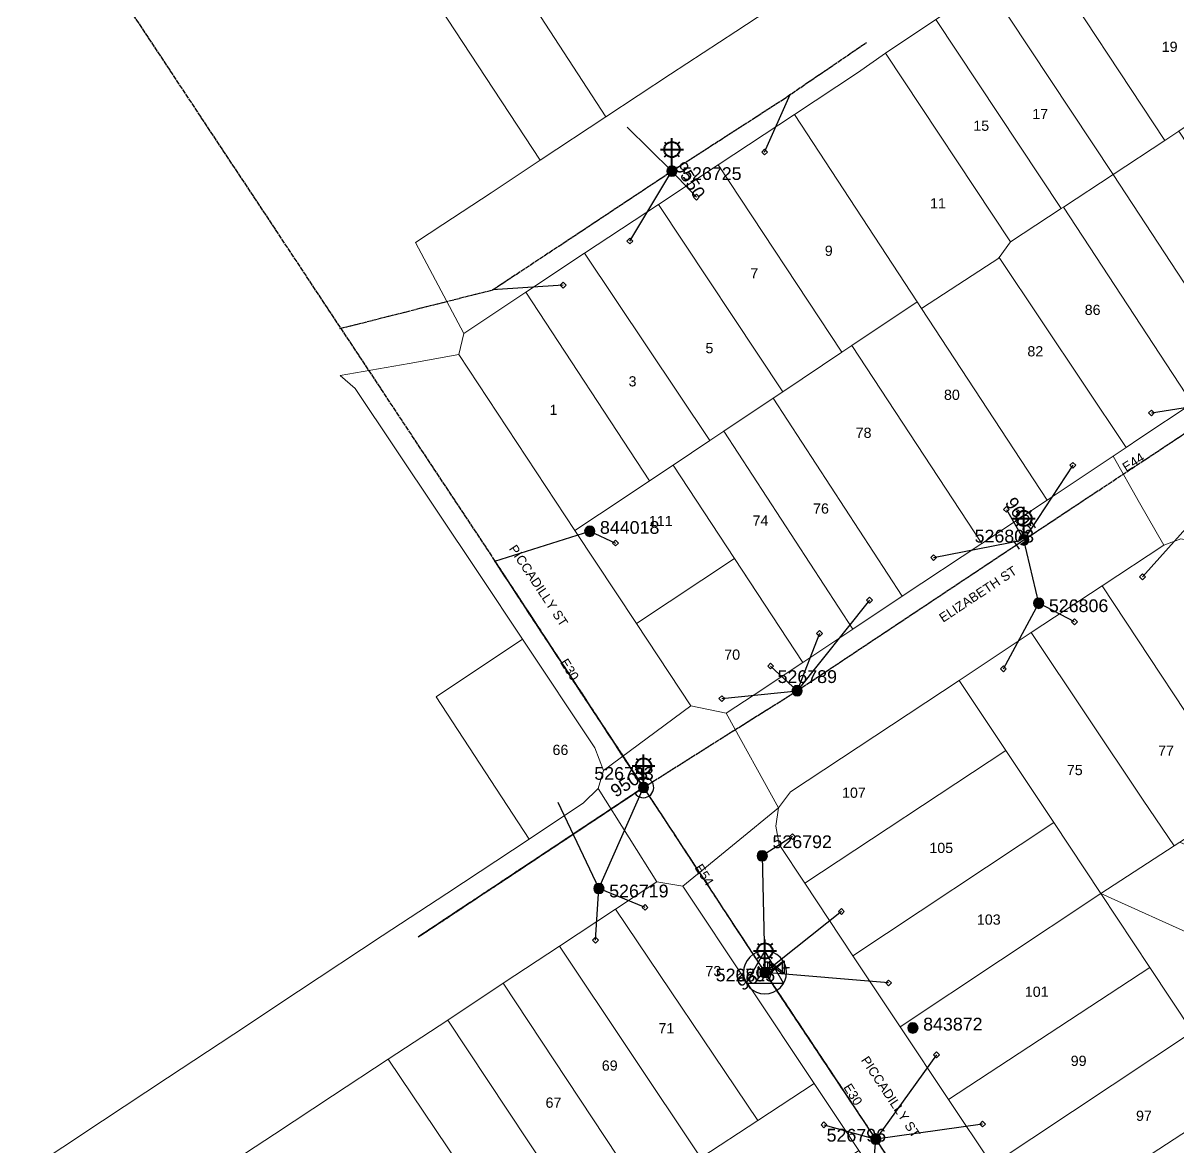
# Model space of a CAD drawing. Header units: metres. Extents: x 302064 to 304096, y 6268242 to 6271990.
# Drawn here: x 302229.3 to 302455.8, y 6271375.7 to 6271596.1 of the extents above; entities that cross this region are included whole.
import ezdxf
from ezdxf.enums import TextEntityAlignment as Align

# ---------------------------------------------------------------- set-up
doc = ezdxf.new("R2010")
doc.units = ezdxf.units.M
doc.linetypes.add('Cable Exist OH', pattern=[1, 1, 0])
doc.layers.get('0').update_dxf_attribs({"color": 6})
for name, color, linetype in [('_User_LV_Exist', 7, 'Continuous'), ('Equip_LV_EXT', 7, 'Continuous'), ('Equip_SP_SL_EXT', 7, 'Continuous'), ('Mains_HV_EXT', 1, 'Continuous'), ('Mains_LV_EXT', 5, 'Continuous'), ('Mains_SL_EXT', 3, 'Continuous'), ('Services_SP_EXT', 7, 'Continuous'), ('Sub_SP_TR_HV_LV_EXT', 7, 'Continuous'), ('SupportsOH_SP_TR_HV_LV_SL_EXT', 7, 'Continuous')]:
    doc.layers.add(name, color=color, linetype=linetype)
doc.layers.add('Cadastre Land Parcels_SP_EXT', color=7, linetype='Continuous', lineweight=5)
doc.layers.add('Cadastre Roads_SP_EXT', color=9, linetype='Continuous', lineweight=5)
doc.styles.add('iecARIAL', font='arial.ttf', dxfattribs={"height": 2})
doc.styles.add('POLE_LABEL', font='arial.ttf')
doc.styles.get("Standard").update_dxf_attribs({"font": 'arial.ttf'})

# ---------------------------------------------------------------- blocks, each defined once
blk = doc.blocks.new('SUB_POLE_EXT')
blk.add_wipeout([(0, 4.22), (0.42, 4.2), (0.83, 4.14), (1.21, 4.05), (1.62, 3.9), (1.99, 3.72), (2.35, 3.51), (2.68, 3.26), (2.99, 2.99), (3.28, 2.66), (3.52, 2.34), (3.76, 1.92), (3.9, 1.62), (4.04, 1.23), (4.18, 0.63), (4.22, 0), (4.18, -0.61), (4.06, -1.15), (3.9, -1.62), (3.58, -2.24), (3.22, -2.73), (2.97, -3.01), (2.68, -3.26), (2.36, -3.5), (2, -3.72), (1.64, -3.89), (1.25, -4.03), (0.82, -4.14), (0.42, -4.2), (0, -4.22), (-0.41, -4.2), (-0.8, -4.15), (-1.21, -4.05), (-1.62, -3.9), (-1.99, -3.73), (-2.35, -3.51), (-2.68, -3.26), (-2.96, -3.02), (-3.23, -2.72), (-3.51, -2.35), (-3.71, -2.01), (-3.91, -1.6), (-4.05, -1.21), (-4.16, -0.76), (-4.22, -0.14), (-4.21, 0.39), (-4.14, 0.83), (-4.03, 1.27), (-3.9, 1.63), (-3.71, 2.02), (-3.5, 2.37), (-3.28, 2.67), (-2.99, 2.99), (-2.68, 3.27), (-2.33, 3.52), (-1.98, 3.73), (-1.63, 3.9), (-1.2, 4.05), (-0.78, 4.15), (-0.4, 4.21)])
blk.add_line((2.16, 0.48), (2.16, 0.48, 0))
blk.add_lwpolyline([(-4.22, 0, 1), (4.22, 0, 1)], format="xyb", close=True)
blk.add_lwpolyline([(2.14, 0.52), (0, 4.22), (-3.66, -2.11), (3.66, -2.11)], close=True)
for tag, height, flags, p in [('ASSET_NUM', 2.5, 8, (2, 2)), ('STREET_CODE', 0.2, 9, (1.5, 0)), ('CONSTRUCTED_VOLTAGE', 0.2, 9, (1.5, -0.2)), ('OPERATING_VOLTAGE', 0.2, 9, (1.5, -0.6)), ('OPERATED_BY', 0.2, 9, (1.5, -0.8)), ('ORIENTATION', 0.2, 9, (1.5, -1.2)), ('OWNED_BY', 0.2, 9, (1.5, -1.4)), ('SECONDARY_VOLTAGE', 0.2, 9, (1.5, -1.6)), ('STATE', 0.2, 9, (1.5, -1.8)), ('SUBSTATION_TYPE', 0.2, 9, (1.5, -2)), ('NO_PHASES', 0.2, 9, (1.5, -0.4)), ('MAINTAINED_BY', 0.2, 9, (1.5, -1)), ('USAGE', 0.2, 9, (1.5, -2.2)), ('STREETNAME', 0.2, 9, (1.5, -2.8)), ('SUBURB', 0.2, 9, (1.5, -3)), ('Z', 0.2, 1, (1.5, -3.4)), ('LEGEND', 0.2, 9, (1.5, -2.4)), ('LOCATION', 0.2, 9, (1.5, -2.6)), ('NOTES', 0.2, 9, (1.5, -3.2))]:
    blk.add_attdef(tag, text='', height=height, dxfattribs=dict(flags=flags)).set_placement(p, align=Align.MIDDLE_LEFT)
blk = doc.blocks.new('LV_OH_LINKS_DISTFUSE_EXT')
for p, q in [((0, 0), (0.96, 0)), ((3.84, 0), (4.8, 0))]:
    blk.add_line(p, q)
blk.add_lwpolyline([(3.84, -1.2), (3.84, 1.2), (0.96, -1.2), (0.96, 1.2)], close=True)
at = {"flags": 9}
for tag, p in [('ACTUAL_STATUS', (0, 0)), ('CONSTRUCTED_VOLTAGE', (0, -0.2)), ('OPERATING_VOLTAGE', (0, -0.6)), ('ORIENTATION', (0, -0.8)), ('OWNED_BY', (0, -1)), ('STATE', (0, -1.2)), ('SWITCH_TYPE', (0, -1.4)), ('NO_PHASES', (0, -0.4)), ('USAGE', (0, -1.6)), ('NOTES', (0, -1.8))]:
    blk.add_attdef(tag, text='', height=0.2, dxfattribs=at).set_placement(p, align=Align.MIDDLE_LEFT)
at = {"flags": 1}
blk.add_attdef('Z', (0, 0), '', height=0.2, dxfattribs=at)
blk = doc.blocks.new('SL_LANTERN_EXT')
at = {"lineweight": 40}
for p, q in [((-1.46, 5.68), (-1.06, 5.28)), ((0, 1.97), (0, 6.47)), ((1.46, 5.68), (1.06, 5.28)), ((-2.25, 4.22), (2.25, 4.22)), ((-1.46, 2.76), (-1.06, 3.16)), ((0, 0), (0, 2.72)), ((1.46, 2.76), (1.06, 3.16))]:
    blk.add_line(p, q, dxfattribs=at)
blk.add_circle((0, 4.22), 1.5, dxfattribs=at)
at = {"style": 'iecARIAL', "flags": 8}
blk.add_attdef('ASSET_NUM', (1.5, 1.5), '', height=2.5, dxfattribs=at)
for tag, p, height, flags in [('OPERATING_VOLTAGE', (0.98, -1.65), 0.2, 9), ('ORIENTATION', (0.98, -1.85), 0.2, 9), ('OWNED_BY', (0.98, -2.05), 0.2, 9), ('STATE', (0.98, -2.25), 0.2, 9), ('CONSTRUCTED_VOLTAGE', (0.98, -0.65), 0.2, 9), ('CONTROL_TYPE', (0.98, -0.85), 0.2, 9), ('LANTERN_PURPOSE', (0.98, -1.05), 0.2, 9), ('LANTERN_TYPE', (0.98, -1.25), 0.2, 9), ('NO_PHASES', (0.98, -1.45), 0.2, 9), ('USAGE', (0.98, -2.45), 0.2, 9), ('LNUMBER', (2.18, -3.25), 2.5, 8), ('CEXIST', (0.98, -2.65), 0.2, 9), ('CNEW', (0.98, -2.85), 0.2, 9), ('CNUMBER', (0.98, -3.05), 0.2, 9), ('CREMOVE', (0.98, -3.25), 0.2, 9), ('CREPLACE', (0.98, -3.45), 0.2, 9), ('LKINGHEIGHT', (0.98, -3.65), 0.2, 9), ('LBRACKET', (0.98, -3.85), 0.2, 9), ('LBRACKETVOCAB', (0.98, -4.05), 0.2, 9), ('LCATEGORY', (0.98, -4.25), 0.2, 9), ('LCHARGE1', (0.98, -4.45), 0.2, 9), ('LCHARGE1PERCENT', (0.98, -4.65), 0.2, 9), ('LCHARGE2', (0.98, -4.85), 0.2, 9), ('LCHARGE2PERCENT', (0.98, -5.05), 0.2, 9), ('LCHARGE3', (0.98, -5.25), 0.2, 9), ('LCHARGE3PERCENT', (0.98, -5.45), 0.2, 9), ('LEXIST', (0.98, -5.65), 0.2, 9), ('LLAMP', (0.98, -5.85), 0.2, 9), ('LLAMPVOCAB', (0.98, -6.05), 0.2, 9), ('LMAST', (0.98, -6.25), 0.2, 9), ('LMASTVOCAB', (0.98, -6.45), 0.2, 9), ('LNEW', (0.98, -6.65), 0.2, 9), ('LANTNUMBER', (0.98, -6.85), 0.2, 9), ('STREETNAME', (0.98, -9.25), 0.2, 9), ('LOUTREACH', (0.98, -7.25), 0.2, 9), ('LOUTREACHVOCAB', (0.98, -7.45), 0.2, 9), ('LRATECODE', (0.98, -7.65), 0.2, 9), ('LREMOVE', (0.98, -7.85), 0.2, 9), ('LREPLACE', (0.98, -8.05), 0.2, 9), ('LTYPE', (0.98, -8.25), 0.2, 9), ('LTYPEVOCAB', (0.98, -8.45), 0.2, 9), ('LEGEND', (0.98, -8.65), 0.2, 9), ('LOCATION', (0.98, -8.85), 0.2, 9), ('NOTES', (0.98, -9.05), 0.2, 9), ('SUBURB', (0.98, -9.45), 0.2, 1)]:
    blk.add_attdef(tag, p, '', height=height, dxfattribs=dict(flags=flags))
blk = doc.blocks.new('CCP_EXT')
at = {"flags": 9}
blk.add_attdef('NOTES', text='', height=0.2, dxfattribs=at).set_placement((0, -2), align=Align.MIDDLE_LEFT)
blk.add_wipeout([(0, 0.57), (0.57, 0), (0, -0.57), (-0.57, 0)])
blk.add_lwpolyline([(-0.57, 0), (0, 0.57), (0.57, 0), (0, -0.57), (-0.57, 0)])
at = {"flags": 1}
blk.add_attdef('Z', (0, 0), '', height=0.2, dxfattribs=at)
at = {"flags": 9}
for tag, p in [('CCP_TYPE', (0, 0)), ('CONSTRUCTED_VOLTAGE', (0, -0.2)), ('OPERATING_VOLTAGE', (0, -0.6)), ('ORIENTATION', (0, -0.8)), ('OWNED_BY', (0, -1)), ('STATE', (0, -1.8)), ('NO_PHASES', (0, -0.4)), ('USAGE', (0, -1.2)), ('LEGEND', (0, -1.4)), ('LIFE_SUPPORT', (0, -1.6))]:
    blk.add_attdef(tag, text='', height=0.2, dxfattribs=at).set_placement(p, align=Align.MIDDLE_LEFT)
blk = doc.blocks.new('POLE_EXT')
blk.add_hatch(color=256).paths.add_polyline_path([(-1, 0, 1), (1, 0, 1)])
blk.add_lwpolyline([(-1, 0, 1), (1, 0, 1)], format="xyb", close=True)
for tag, height, flags, p in [('pNumber', 2.5, 8, (-17.84, 2.07)), ('OWNED_BY', 0.2, 9, (1.35, -0.4)), ('SPECIAL_USE', 0.2, 9, (1.35, -0.8)), ('STATE', 0.2, 9, (1.35, -1)), ('cLV', 0.2, 9, (1.35, -1.4)), ('hDepth', 0.2, 9, (1.35, -1.6)), ('hDia', 0.2, 9, (1.35, -1.8)), ('cHV', 0.2, 9, (1.35, -2)), ('PARENT', 0.2, 9, (1.35, -0.6)), ('USAGE', 0.2, 9, (1.35, -1.2)), ('LBRACKET', 0.2, 9, (1.35, -2.2)), ('cLinedev', 0.2, 9, (1.35, -3.4)), ('pExisting', 0.2, 9, (1.35, -3.8)), ('pFooting', 0.2, 9, (1.35, -4.4)), ('pNew', 0.2, 9, (1.35, -4.6)), ('LExisting', 0.2, 9, (1.35, -2.4)), ('LANTNUMBER', 0.2, 9, (1.35, -2.6)), ('LOther', 0.2, 9, (1.35, -2.8)), ('LRemove', 0.2, 9, (1.35, -3)), ('LEGEND', 0.2, 9, (1.35, -3.2)), ('LOCATION', 0.2, 9, (1.35, -3.6)), ('PFNUMBER', 0.2, 9, (1.35, -4)), ('NEWPFNUMBER', 0.2, 9, (1.35, -4.2)), ('pRelocate', 0.2, 9, (1.35, -5)), ('pRemove', 0.2, 9, (1.35, -5.2)), ('pReplace', 0.2, 9, (1.35, -5.4)), ('pStay', 0.2, 9, (1.35, -5.6)), ('pType', 0.2, 9, (1.35, -5.8)), ('cspan', 0.2, 9, (1.35, -6)), ('STREETNAME', 0.2, 9, (1.35, -6.2)), ('SUBURB', 0.2, 9, (1.35, -6.4)), ('NOTES', 0.2, 9, (1.35, -6.6)), ('MAINTAINED_BY', 0.2, 9, (1.36, -6.81)), ('OPERATED_BY', 0.2, 9, (1.36, -7.01))]:
    blk.add_attdef(tag, text='', height=height, dxfattribs=dict(flags=flags)).set_placement(p, align=Align.MIDDLE_LEFT)
at = {"style": 'POLE_LABEL'}
for tag, height, flags, p in [('ASSET_NUM', 2.5, 8, (2, 2)), ('STRUCTURE_PLANT_NUMBER', 0.2, 9, (1.35, 0.03)), ('STREET_CODE', 0.2, 9, (1.35, -0.2))]:
    blk.add_attdef(tag, text='', height=height, dxfattribs=dict(at, flags=flags)).set_placement(p, align=Align.MIDDLE_LEFT)
at = {"flags": 1}
blk.add_attdef('Z', (1.35, -7.33), '', height=0.2, dxfattribs=at)
blk = doc.blocks.new('End Shackle_EXT')
at = {"flags": 9}
blk.add_attdef('NOTES', text='', height=0.2, dxfattribs=at).set_placement((0, -1.6), align=Align.MIDDLE_LEFT)
blk.add_wipeout([(0, 0.25), (1.81, 0.25), (1.82, -0.25), (0, -0.25)])
blk.add_line((1.81, -1), (1.81, 1))
at = {"flags": 1}
blk.add_attdef('Z', (0, 0), '', height=0.2, dxfattribs=at)
at = {"flags": 9}
for tag, p in [('CONNECTOR_TYPE', (0, 0)), ('CONSTRUCTED_VOLTAGE', (0, -0.2)), ('OPERATING_VOLTAGE', (0, -0.6)), ('ORIENTATION', (0, -0.8)), ('OWNED_BY', (0, -1)), ('STATE', (0, -1.2)), ('NO_PHASES', (0, -0.4)), ('USAGE', (0, -1.4))]:
    blk.add_attdef(tag, text='', height=0.2, dxfattribs=at).set_placement(p, align=Align.MIDDLE_LEFT)

msp = doc.modelspace()

# ---------------------------------------------------------------- linework, layer by layer
at = {"layer": '_User_LV_Exist', "linetype": 'Cable Exist OH'}
for points in [[(302350.964, 6271446.208), (302321.807, 6271490.627)], [(302412.783, 6271352.855), (302396.524, 6271377.266)]]:
    msp.add_lwpolyline(points, dxfattribs=at)
at = {"layer": '_User_LV_Exist', "linetype": 'Continuous'}
msp.add_lwpolyline([(302349.297, 6271445.104, 2.39033719), (302349.884, 6271447.892)], format="xyb", dxfattribs=at)
at = {"layer": 'Cadastre Land Parcels_SP_EXT', "linetype": 'Continuous'}
for points in [[(302343.587, 6271577.735), (302313.421, 6271624.07), (302310.416, 6271622.071), (302300.392, 6271615.463), (302330.73, 6271569.217), (302343.587, 6271577.735)], [(302472.306, 6271585.611), (302447.795, 6271622.886), (302428.675, 6271610.285), (302453.203, 6271573.086), (302455.957, 6271574.912), (302457.555, 6271575.997), (302472.306, 6271585.611)], [(302453.2034, 6271573.0857), (302428.6748, 6271610.2849), (302418.4961, 6271603.5356), (302443.0299, 6271566.4003), (302453.2034, 6271573.0857)], [(302433.317, 6271560.013), (302443.03, 6271566.4), (302418.496, 6271603.536), (302408.318, 6271596.786), (302432.87, 6271559.72), (302433.317, 6271560.013)], [(302422.952, 6271553.193), (302432.87, 6271559.72), (302408.318, 6271596.786), (302398.418, 6271590.24), (302422.952, 6271553.193)], [(302420.74, 6271550.118), (302422.952, 6271553.193), (302398.418, 6271590.24), (302392.898, 6271586.327), (302380.565, 6271578.162), (302404.658, 6271541.44), (302405.498, 6271540.159), (302418.203, 6271548.423), (302420.431, 6271549.912), (302420.74, 6271550.118)], [(302391.842, 6271532.888), (302404.658, 6271541.44), (302380.565, 6271578.162), (302365.637, 6271568.292), (302389.856, 6271531.549), (302391.842, 6271532.888)], [(302481.2831, 6271536.4462), (302455.957, 6271574.9119), (302453.2034, 6271573.0857), (302443.0299, 6271566.4003), (302468.3022, 6271527.9226), (302481.2831, 6271536.4462)], [(302389.856, 6271531.549), (302365.637, 6271568.292), (302353.895, 6271560.549), (302378.282, 6271523.81), (302389.856, 6271531.549)], [(302459.3648, 6271522.0276), (302468.3022, 6271527.9226), (302443.0299, 6271566.4003), (302433.3168, 6271560.0128), (302458.5674, 6271521.5009), (302459.3648, 6271522.0276)], [(302378.282, 6271523.81), (302353.895, 6271560.549), (302339.372, 6271550.961), (302363.992, 6271514.259), (302366.747, 6271516.095), (302376.409, 6271522.568), (302378.282, 6271523.81)], [(302458.567, 6271521.501), (302433.317, 6271560.013), (302432.87, 6271559.72), (302422.952, 6271553.193), (302420.74, 6271550.118), (302445.609, 6271512.892), (302448.288, 6271514.714), (302458.567, 6271521.501)], [(302352.124, 6271506.33), (302356.775, 6271509.407), (302363.992, 6271514.259), (302339.372, 6271550.961), (302327.899, 6271543.339), (302352.124, 6271506.33)], [(302445.609, 6271512.892), (302420.74, 6271550.118), (302420.431, 6271549.912), (302418.203, 6271548.423), (302405.498, 6271540.159), (302430.124, 6271502.578), (302443.087, 6271511.174), (302445.609, 6271512.892)], [(302337.514, 6271496.624), (302347.201, 6271503.026), (302352.124, 6271506.33), (302327.899, 6271543.339), (302315.76, 6271535.215), (302314.74, 6271531.093), (302337.514, 6271496.624)], [(302430.124, 6271502.578), (302405.498, 6271540.159), (302404.658, 6271541.44), (302391.842, 6271532.888), (302417.302, 6271494.069), (302430.124, 6271502.578)], [(302417.302, 6271494.069), (302391.842, 6271532.888), (302389.856, 6271531.549), (302378.282, 6271523.81), (302376.409, 6271522.568), (302401.702, 6271483.746), (302417.302, 6271494.069)], [(302401.702, 6271483.746), (302376.409, 6271522.568), (302366.747, 6271516.095), (302392.007, 6271477.271), (302401.702, 6271483.746)], [(302392.007, 6271477.271), (302366.747, 6271516.095), (302363.992, 6271514.259), (302356.775, 6271509.407), (302382.23, 6271470.754), (302392.007, 6271477.271)], [(302368.823, 6271491.1122), (302356.7746, 6271509.4068), (302352.1236, 6271506.3302), (302347.2012, 6271503.0261), (302337.5142, 6271496.6241), (302349.6106, 6271478.3454), (302368.823, 6271491.1122)], [(302460.565, 6271494.149), (302456.348, 6271494.968), (302452.971, 6271493.702), (302440.909, 6271485.741), (302466.431, 6271447.074), (302477.85, 6271470.085), (302463.41, 6271491.904), (302460.565, 6271494.149)], [(302372.657, 6271464.4072), (302382.2303, 6271470.7541), (302368.823, 6271491.1122), (302349.6106, 6271478.3454), (302360.2762, 6271462.2291), (302367.2012, 6271460.764), (302372.657, 6271464.4072)], [(302466.431, 6271447.074), (302440.909, 6271485.741), (302426.987, 6271476.578), (302448.961, 6271443.699), (302455.017, 6271434.743), (302456.152, 6271435.482), (302468.703, 6271443.718), (302466.431, 6271447.074)], [(302455.017, 6271434.743), (302448.961, 6271443.699), (302426.987, 6271476.578), (302412.866, 6271467.214), (302422.02, 6271453.465), (302431.397, 6271439.362), (302440.657, 6271425.395), (302455.017, 6271434.743)], [(302343.105, 6271449.548), (302341.418, 6271454.018), (302327.203, 6271475.323), (302310.278, 6271463.965), (302328.549, 6271436.078), (302339.226, 6271443.172), (302342.073, 6271446.027), (302343.105, 6271449.548)], [(302422.02, 6271453.465), (302412.866, 6271467.214), (302379.783, 6271445.369), (302377.444, 6271442.223), (302376.913, 6271438.612), (302377.583, 6271435.025), (302382.622, 6271427.432), (302422.02, 6271453.465)], [(302392.037, 6271413.196), (302431.397, 6271439.362), (302422.02, 6271453.465), (302382.622, 6271427.432), (302392.037, 6271413.196)], [(302440.657, 6271425.395), (302431.397, 6271439.362), (302392.037, 6271413.196), (302401.269, 6271399.281), (302440.657, 6271425.395)], [(302468.035, 6271430.139), (302456.152, 6271435.482), (302455.017, 6271434.743), (302440.657, 6271425.395), (302479.499, 6271407.916), (302487.937, 6271407.561), (302488.028, 6271408.567), (302488.19, 6271409.573), (302488.436, 6271410.561), (302488.764, 6271411.525), (302489.172, 6271412.458), (302489.656, 6271413.354), (302490.214, 6271414.206), (302490.841, 6271415.007), (302491.533, 6271415.756), (302492.286, 6271416.44), (302493.093, 6271417.062), (302493.949, 6271417.613), (302494.863, 6271418.075), (302468.035, 6271430.139)], [(302450.27, 6271410.92), (302440.657, 6271425.395), (302401.269, 6271399.281), (302410.77, 6271385.052), (302450.27, 6271410.92)], [(302487.937, 6271407.561), (302479.499, 6271407.916), (302440.657, 6271425.395), (302450.27, 6271410.92), (302458.602, 6271398.267), (302464.788, 6271389.008), (302491.125, 6271398.527), (302490.199, 6271399.893), (302489.647, 6271400.746), (302489.166, 6271401.641), (302488.762, 6271402.572), (302488.435, 6271403.534), (302488.19, 6271404.52), (302488.027, 6271405.523), (302487.947, 6271406.536), (302487.937, 6271407.561)], [(302362.224, 6271373.61), (302334.516, 6271415.122), (302323.446, 6271407.81), (302350.935, 6271366.179), (302362.224, 6271373.61)], [(302458.602, 6271398.267), (302450.27, 6271410.92), (302410.77, 6271385.052), (302419.306, 6271372.204), (302458.602, 6271398.267)], [(302350.935, 6271366.179), (302323.446, 6271407.81), (302312.561, 6271400.596), (302340.103, 6271359.049), (302350.935, 6271366.179)], [(302336.226, 6271356.482), (302340.103, 6271359.049), (302312.561, 6271400.596), (302300.914, 6271392.948), (302328.72, 6271351.54), (302336.226, 6271356.482)], [(302467.259, 6271385.244), (302464.788, 6271389.008), (302458.602, 6271398.267), (302419.306, 6271372.204), (302427.757, 6271359.476), (302467.259, 6271385.244)], [(302393.192, 6271375.046), (302384.437, 6271388.191), (302373.381, 6271380.937), (302362.224, 6271373.61), (302350.935, 6271366.179), (302359.826, 6271352.714), (302393.192, 6271375.046)], [(302475.818, 6271372.402), (302467.259, 6271385.244), (302427.757, 6271359.476), (302429.627, 6271356.652), (302436.523, 6271346.238), (302475.818, 6271372.402)]]:
    msp.add_lwpolyline(points, close=True, dxfattribs=at)
at = {"layer": 'Mains_LV_EXT', "linetype": 'Cable Exist OH'}
for points in [[(302350.964, 6271446.208), (302321.807, 6271490.627)], [(302412.783, 6271352.855), (302396.524, 6271377.266)]]:
    msp.add_lwpolyline(points, dxfattribs=at)
at = {"layer": 'Mains_LV_EXT', "linetype": 'Continuous'}
msp.add_lwpolyline([(302349.297, 6271445.104, 2.39033719), (302349.884, 6271447.892)], format="xyb", dxfattribs=at)
at = {"layer": 'Mains_SL_EXT', "linetype": 'Cable Exist OH'}
msp.add_lwpolyline([(302321.807, 6271490.627), (302350.964, 6271446.208)], dxfattribs=at)
at = {"layer": 'Services_SP_EXT'}
for points in [[(302347.772, 6271575.683), (302356.54, 6271567.093)], [(302428.454, 6271482.342), (302425.547, 6271494.759)], [(302342.224, 6271426.414), (302350.964, 6271446.208)], [(302334.1384, 6271443.3629), (302342.224, 6271426.414)], [(302395.6232, 6271366.1319), (302396.524, 6271377.266)]]:
    msp.add_lwpolyline(points, dxfattribs=at)

# ---------------------------------------------------------------- block references
at = {"layer": 'Equip_SP_SL_EXT'}
ref = msp.add_blockref('SL_LANTERN_EXT', (302356.54, 6271567.093), dxfattribs=at)
ref.add_attrib('ASSET_NUM', '9550', dxfattribs={"layer": '0', "height": 2.5, "rotation": 302.258168, "style": 'iecARIAL'}).set_placement((302358.04, 6271568.593), align=Align.MIDDLE_LEFT)
ref = msp.add_blockref('SL_LANTERN_EXT', (302425.547, 6271494.759), dxfattribs=at)
ref.add_attrib('ASSET_NUM', '9605', dxfattribs={"layer": '0', "height": 2.5, "rotation": 303.25937, "style": 'iecARIAL'}).set_placement((302427.047, 6271496.259), align=Align.MIDDLE_RIGHT)
ref = msp.add_blockref('SL_LANTERN_EXT', (302350.964, 6271446.208), dxfattribs=at)
ref.add_attrib('ASSET_NUM', '9503', dxfattribs={"layer": '0', "height": 2.5, "rotation": 32.498475, "style": 'iecARIAL'}).set_placement((302352.464, 6271447.708), align=Align.BOTTOM_RIGHT)
at = {"layer": 'Sub_SP_TR_HV_LV_EXT'}
ref = msp.add_blockref('SUB_POLE_EXT', (302374.773, 6271409.938), dxfattribs=at)
ref.add_attrib('ASSET_NUM', '2827', dxfattribs={"layer": '0', "height": 2.5}).set_placement((302376.773, 6271410.688), align=Align.TOP_RIGHT)
at = {"layer": 'SupportsOH_SP_TR_HV_LV_SL_EXT'}
ref = msp.add_blockref('POLE_EXT', (302356.54, 6271567.093), dxfattribs=at)
ref.add_attrib('ASSET_NUM', '526725', dxfattribs={"layer": '0', "height": 2.5, "rotation": 0.019103, "style": 'POLE_LABEL'}).set_placement((302358.54, 6271567.843), align=Align.TOP_LEFT)
ref = msp.add_blockref('POLE_EXT', (302425.547, 6271494.759), dxfattribs=at)
ref.add_attrib('ASSET_NUM', '526803', dxfattribs={"layer": '0', "height": 2.5, "rotation": 0.005349, "style": 'POLE_LABEL'}).set_placement((302427.547, 6271495.509), align=Align.MIDDLE_RIGHT)
ref = msp.add_blockref('POLE_EXT', (302428.454, 6271482.342), dxfattribs=at)
ref.add_attrib('ASSET_NUM', '526806', dxfattribs={"layer": '0', "height": 2.5, "rotation": 0.121558, "style": 'POLE_LABEL'}).set_placement((302430.454, 6271483.092), align=Align.TOP_LEFT)
ref = msp.add_blockref('POLE_EXT', (302350.964, 6271446.208), dxfattribs=at)
ref.add_attrib('ASSET_NUM', '526733', dxfattribs={"layer": '0', "height": 2.5, "rotation": 359.935749, "style": 'POLE_LABEL'}).set_placement((302352.964, 6271446.958), align=Align.BOTTOM_RIGHT)
ref = msp.add_blockref('POLE_EXT', (302342.224, 6271426.414), dxfattribs=at)
ref.add_attrib('ASSET_NUM', '526719', dxfattribs={"layer": '0', "height": 2.5, "rotation": 0.006885, "style": 'POLE_LABEL'}).set_placement((302344.224, 6271427.164), align=Align.TOP_LEFT)
ref = msp.add_blockref('POLE_EXT', (302403.797, 6271399.061), dxfattribs=at)
ref.add_attrib('ASSET_NUM', '843872', dxfattribs={"layer": '0', "height": 2.5, "style": 'POLE_LABEL'}).set_placement((302405.797, 6271399.811), align=Align.MIDDLE_LEFT)

# ---------------------------------------------------------------- texts
at = {"layer": 'Cadastre Land Parcels_SP_EXT'}
for s, p in [('19', (302452.5818, 6271590.4628)), ('17', (302427.2062, 6271577.291)), ('15', (302415.6395, 6271574.9848)), ('11', (302407.1514, 6271559.7749)), ('9', (302386.5116, 6271550.4662)), ('7', (302371.9175, 6271546.05)), ('86', (302437.4775, 6271538.8787)), ('5', (302363.1162, 6271531.3736)), ('82', (302426.2417, 6271530.7509)), ('3', (302348.0324, 6271524.8592)), ('80', (302409.8848, 6271522.2268)), ('1', (302332.5397, 6271519.2712)), ('78', (302392.5655, 6271514.7717)), ('76', (302384.2163, 6271499.92)), ('111', (302352.0079, 6271497.4741)), ('74', (302372.3502, 6271497.5572)), ('70', (302366.7997, 6271471.2687)), ('66', (302333.1217, 6271452.5901)), ('77', (302451.88, 6271452.4336)), ('75', (302433.9864, 6271448.6366)), ('107', (302389.8901, 6271444.1914)), ('105', (302407.019, 6271433.3638)), ('103', (302416.34, 6271419.3085)), ('73', (302363.1078, 6271409.2096)), ('101', (302425.7415, 6271405.162)), ('71', (302353.899, 6271398.003)), ('69', (302342.7803, 6271390.6802)), ('99', (302434.737, 6271391.6107)), ('67', (302331.7612, 6271383.4085)), ('97', (302447.5424, 6271380.8398))]:
    msp.add_text(s, height=2, dxfattribs=at).set_placement(p)
at = {"layer": 'Cadastre Roads_SP_EXT'}
for rotation, p in [(303.596725, (302324.4953, 6271493.0425)), (303.62384, (302393.5311, 6271392.7593))]:
    msp.add_text('PICCADILLY ST', height=1.8, rotation=rotation, dxfattribs=at).set_placement(p)
at = {"layer": 'Mains_LV_EXT'}
for s, rotation, p in [('E44', 32.427247, (302445.609, 6271508.051)), ('E30', 301.559487, (302334.539, 6271470.788)), ('E54', 302.873216, (302360.906, 6271430.492)), ('E30', 302.128716, (302390.096, 6271387.445))]:
    msp.add_text(s, height=1.8, rotation=rotation, dxfattribs=at).set_placement(p)

# ---------------------------------------------------------------- next in the draw order: linework, layer by layer
at = {"layer": 'Cadastre Land Parcels_SP_EXT', "linetype": 'Continuous'}
for points in [[(302358.682, 6271426.888), (302353.564, 6271427.689), (302345.475, 6271422.343), (302373.381, 6271380.937), (302384.437, 6271388.191), (302358.682, 6271426.888)], [(302373.381, 6271380.937), (302345.475, 6271422.343), (302334.516, 6271415.122), (302362.224, 6271373.61), (302373.381, 6271380.937)]]:
    msp.add_lwpolyline(points, close=True, dxfattribs=at)

# ---------------------------------------------------------------- next in the draw order: block references
at = {"layer": 'Equip_LV_EXT'}
for p in [(302374.3662, 6271410.8515), (302374.773, 6271410.938)]:
    msp.add_blockref('LV_OH_LINKS_DISTFUSE_EXT', p, dxfattribs=at)
at = {"layer": 'Equip_SP_SL_EXT'}
ref = msp.add_blockref('SL_LANTERN_EXT', (302374.773, 6271409.938), dxfattribs=at)
ref.add_attrib('ASSET_NUM', '9640', dxfattribs={"layer": '0', "height": 2.5, "rotation": 32.176046, "style": 'iecARIAL'}).set_placement((302376.273, 6271411.438), align=Align.MIDDLE_RIGHT)
at = {"layer": 'Services_SP_EXT'}
for p in [(302374.7127, 6271570.8297), (302361.3297, 6271561.971), (302348.2866, 6271553.3688), (302335.2107, 6271544.7115), (302450.5542, 6271519.6583), (302435.1399, 6271509.3908), (302422.1247, 6271500.7586), (302345.4798, 6271494.1475), (302407.8485, 6271491.2876), (302448.8278, 6271487.53), (302395.2901, 6271482.9521), (302435.4885, 6271478.6968), (302385.4836, 6271476.4044), (302375.8925, 6271470.0305), (302421.5344, 6271469.4841), (302366.3095, 6271463.6485), (302380.1483, 6271436.5704), (302389.7587, 6271421.8903), (302399.0335, 6271407.883), (302408.4176, 6271393.7869), (302417.4551, 6271380.2206), (302386.3557, 6271380.0631)]:
    msp.add_blockref('CCP_EXT', p, dxfattribs=at)
at = {"layer": 'SupportsOH_SP_TR_HV_LV_SL_EXT'}
ref = msp.add_blockref('POLE_EXT', (302374.773, 6271409.938), dxfattribs=at)
ref.add_attrib('ASSET_NUM', '526795', dxfattribs={"layer": '0', "height": 2.5, "rotation": 359.993888, "style": 'POLE_LABEL'}).set_placement((302376.773, 6271410.688), align=Align.TOP_RIGHT)

# ---------------------------------------------------------------- next in the draw order: block references
at = {"layer": 'Services_SP_EXT'}
for p in [(302374.7127, 6271570.8297), (302361.3297, 6271561.971), (302348.2866, 6271553.3688), (302335.2107, 6271544.7115), (302450.5542, 6271519.6583), (302435.1399, 6271509.3908), (302422.1247, 6271500.7586), (302345.4798, 6271494.1475), (302407.8485, 6271491.2876), (302448.8278, 6271487.53), (302395.2901, 6271482.9521), (302435.4885, 6271478.6968), (302385.4836, 6271476.4044), (302375.8925, 6271470.0305), (302421.5344, 6271469.4841), (302366.3095, 6271463.6485), (302380.1483, 6271436.5704), (302351.2723, 6271422.7001), (302389.7587, 6271421.8903), (302341.5576, 6271416.2829), (302399.0335, 6271407.883), (302408.4176, 6271393.7869), (302417.4551, 6271380.2206), (302386.3557, 6271380.0631)]:
    msp.add_blockref('CCP_EXT', p, dxfattribs=at)

# ---------------------------------------------------------------- next in the draw order: linework, layer by layer
at = {"layer": '_User_LV_Exist', "linetype": 'Cable Exist OH'}
for points in [[(302356.54, 6271567.093), (302378.152, 6271581.026)], [(302321.376, 6271543.796), (302356.54, 6271567.093)], [(302350.964, 6271446.208), (302381.079, 6271465.199)], [(302396.524, 6271377.266), (302374.773, 6271409.938)]]:
    msp.add_lwpolyline(points, dxfattribs=at)
at = {"layer": 'Cadastre Roads_SP_EXT', "linetype": 'Continuous'}
msp.add_lwpolyline([(302381.4053, 6271602.6538), (302369.079, 6271594.4788), (302356.2817, 6271586.0922), (302343.5867, 6271577.7355), (302330.7305, 6271569.2173), (302321.0621, 6271562.8416), (302311.6152, 6271556.6106), (302306.2766, 6271553.09), (302315.7604, 6271535.2149), (302327.8989, 6271543.3394), (302327.8989, 6271543.3394), (302339.3725, 6271550.9608), (302353.8954, 6271560.5487), (302365.6368, 6271568.292), (302380.5646, 6271578.1616), (302392.8984, 6271586.3268), (302398.4179, 6271590.2399), (302408.3181, 6271596.7865)], dxfattribs=at)
for points in [[(302360.2763, 6271462.2292), (302349.6106, 6271478.3454), (302337.5142, 6271496.6241), (302314.7397, 6271531.0933), (302305.0318, 6271529.3732), (302291.4897, 6271526.9741), (302294.4392, 6271524.4303), (302310.3457, 6271500.5894), (302318.7709, 6271487.9615), (302327.2028, 6271475.3228), (302341.418, 6271454.0177), (302343.1051, 6271449.5483), (302360.2763, 6271462.2292)], [(302379.7834, 6271445.3695), (302412.8656, 6271467.2143), (302426.9873, 6271476.578), (302440.9086, 6271485.7406), (302452.9713, 6271493.7022), (302448.2578, 6271502.0327), (302443.0869, 6271511.1743), (302430.1242, 6271502.5785), (302417.302, 6271494.0691), (302401.7017, 6271483.746), (302392.0072, 6271477.2713), (302382.2304, 6271470.7541), (302372.6571, 6271464.4072), (302367.2012, 6271460.7639), (302377.4437, 6271442.2232), (302379.7834, 6271445.3695)], [(302427.7567, 6271359.4761), (302419.3064, 6271372.2039), (302410.7697, 6271385.0523), (302401.269, 6271399.2811), (302392.0367, 6271413.1963), (302382.6224, 6271427.4318), (302377.5831, 6271435.0245), (302376.9129, 6271438.612), (302377.4437, 6271442.2232), (302369.1335, 6271435.431), (302358.6818, 6271426.8879), (302384.4368, 6271388.1906), (302393.1917, 6271375.0464), (302402.8915, 6271360.4378), (302409.3911, 6271350.7259), (302427.7567, 6271359.4761)]]:
    msp.add_lwpolyline(points, close=True, dxfattribs=at)
at = {"layer": 'Mains_HV_EXT', "linetype": 'Cable Exist OH'}
msp.add_lwpolyline([(302374.773, 6271409.938), (302457.822, 6271284.812)], dxfattribs=at)
at = {"layer": 'Mains_LV_EXT', "linetype": 'Cable Exist OH'}
for points in [[(302356.54, 6271567.093), (302378.152, 6271581.026)], [(302321.376, 6271543.796), (302356.54, 6271567.093)], [(302350.964, 6271446.208), (302381.079, 6271465.199)], [(302396.524, 6271377.266), (302374.773, 6271409.938)]]:
    msp.add_lwpolyline(points, dxfattribs=at)
at = {"layer": 'Mains_SL_EXT', "linetype": 'Cable Exist OH'}
for points in [[(302356.54, 6271567.093), (302378.152, 6271581.026), (302394.681, 6271592.313)], [(302291.445, 6271536.213), (302321.376, 6271543.796), (302356.54, 6271567.093)]]:
    msp.add_lwpolyline(points, dxfattribs=at)
at = {"layer": 'Services_SP_EXT'}
for points in [[(302374.7127, 6271570.8297), (302379.752, 6271582.1182)], [(302348.2866, 6271553.3688), (302356.54, 6271567.093)], [(302361.3297, 6271561.9709), (302356.54, 6271567.093)], [(302335.2107, 6271544.7116), (302321.376, 6271543.796)], [(302450.5542, 6271519.6583), (302467.125, 6271522.304)], [(302435.14, 6271509.3908), (302425.547, 6271494.759)], [(302448.8278, 6271487.53), (302461.276, 6271501.428)], [(302422.1247, 6271500.7585), (302425.547, 6271494.759)], [(302321.8071, 6271490.627), (302340.425, 6271496.456), (302345.4798, 6271494.1474)], [(302407.8485, 6271491.2876), (302425.547, 6271494.759)], [(302395.2901, 6271482.9521), (302381.079, 6271465.199)], [(302421.5344, 6271469.484), (302428.454, 6271482.342)], [(302435.4885, 6271478.6968), (302428.454, 6271482.342)], [(302385.4836, 6271476.4044), (302381.079, 6271465.199)], [(302375.8925, 6271470.0305), (302381.079, 6271465.199)], [(302366.3095, 6271463.6485), (302381.079, 6271465.199)], [(302380.1483, 6271436.5704), (302374.25, 6271432.819), (302374.773, 6271409.938)], [(302389.7587, 6271421.8903), (302374.773, 6271409.938)], [(302399.0335, 6271407.883), (302374.773, 6271409.938)], [(302408.4175, 6271393.7869), (302396.524, 6271377.266)], [(302386.3557, 6271380.0632), (302396.524, 6271377.266)], [(302417.4551, 6271380.2206), (302396.524, 6271377.266)]]:
    msp.add_lwpolyline(points, dxfattribs=at)

# ---------------------------------------------------------------- next in the draw order: block references
for p in [(302351.2723, 6271422.7001), (302341.5576, 6271416.2829)]:
    msp.add_blockref('CCP_EXT', p, dxfattribs=at)
at = {"layer": 'SupportsOH_SP_TR_HV_LV_SL_EXT'}
ref = msp.add_blockref('POLE_EXT', (302340.425, 6271496.456), dxfattribs=at)
ref.add_attrib('ASSET_NUM', '844018', dxfattribs={"layer": '0', "height": 2.5, "style": 'POLE_LABEL'}).set_placement((302342.425, 6271497.206), align=Align.MIDDLE_LEFT)
ref = msp.add_blockref('POLE_EXT', (302381.079, 6271465.199), dxfattribs=at)
ref.add_attrib('ASSET_NUM', '526789', dxfattribs={"layer": '0', "height": 2.5, "rotation": 0.009934, "style": 'POLE_LABEL'}).set_placement((302383.079, 6271465.949), align=Align.BOTTOM_CENTER)
ref = msp.add_blockref('POLE_EXT', (302374.25, 6271432.819), dxfattribs=at)
ref.add_attrib('ASSET_NUM', '526792', dxfattribs={"layer": '0', "height": 2.5, "rotation": 0.02139, "style": 'POLE_LABEL'}).set_placement((302376.25, 6271433.569), align=Align.BOTTOM_LEFT)
ref = msp.add_blockref('POLE_EXT', (302396.524, 6271377.266), dxfattribs=at)
ref.add_attrib('ASSET_NUM', '526796', dxfattribs={"layer": '0', "height": 2.5, "rotation": 359.924334, "style": 'POLE_LABEL'}).set_placement((302398.524, 6271378.016), align=Align.MIDDLE_RIGHT)

# ---------------------------------------------------------------- next in the draw order: texts
at = {"layer": 'Cadastre Roads_SP_EXT'}
msp.add_text('ELIZABETH ST', height=1.8, rotation=33.552792, dxfattribs=at).set_placement((302409.7019, 6271478.5084))

# ---------------------------------------------------------------- next in the draw order: linework, layer by layer
at = {"layer": '_User_LV_Exist', "linetype": 'Cable Exist OH'}
for points in [[(302306.802, 6271416.899), (302350.964, 6271446.208)], [(302350.964, 6271446.208), (302374.773, 6271409.938)]]:
    msp.add_lwpolyline(points, dxfattribs=at)
at = {"layer": 'Cadastre Roads_SP_EXT', "linetype": 'Continuous'}
msp.add_lwpolyline([(302267.424, 6271370.895), (302278.597, 6271378.233), (302289.96, 6271385.737), (302300.914, 6271392.948), (302312.561, 6271400.596), (302323.446, 6271407.81), (302334.516, 6271415.122), (302345.475, 6271422.343), (302353.564, 6271427.689), (302353.564, 6271427.689), (302348.127, 6271436.367), (302342.073, 6271446.027), (302339.226, 6271443.172), (302328.549, 6271436.078), (302312.379, 6271425.451), (302299.729, 6271417.106), (302283.307, 6271406.252), (302270.602, 6271397.833), (302257.629, 6271389.264), (302244.886, 6271380.823), (302229.304, 6271370.52)], dxfattribs=at)
at = {"layer": 'Mains_HV_EXT', "linetype": 'Cable Exist OH'}
msp.add_lwpolyline([(302245.959, 6271605.123), (302321.8069, 6271490.627), (302374.773, 6271409.938)], dxfattribs=at)
at = {"layer": 'Mains_LV_EXT', "linetype": 'Cable Exist OH'}
for points in [[(302306.802, 6271416.899), (302350.964, 6271446.208)], [(302350.964, 6271446.208), (302374.773, 6271409.938)]]:
    msp.add_lwpolyline(points, dxfattribs=at)
at = {"layer": 'Mains_SL_EXT', "linetype": 'Cable Exist OH'}
for points in [[(302350.964, 6271446.208), (302306.803, 6271416.896)], [(302350.964, 6271446.208), (302374.773, 6271409.938)]]:
    msp.add_lwpolyline(points, dxfattribs=at)
at = {"layer": 'Services_SP_EXT'}
for points in [[(302341.5576, 6271416.2829), (302342.224, 6271426.414)], [(302351.2723, 6271422.7002), (302342.224, 6271426.414)]]:
    msp.add_lwpolyline(points, dxfattribs=at)

# ---------------------------------------------------------------- next in the draw order: block references
at = {"layer": 'Mains_SL_EXT', "rotation": 213.7657962586269}
msp.add_blockref('End Shackle_EXT', (302425.547, 6271494.759), dxfattribs=at)

# ---------------------------------------------------------------- next in the draw order: linework, layer by layer
at = {"layer": '_User_LV_Exist', "linetype": 'Cable Exist OH'}
for points in [[(302425.547, 6271494.759), (302467.125, 6271522.304)], [(302381.079, 6271465.199), (302425.547, 6271494.759)]]:
    msp.add_lwpolyline(points, dxfattribs=at)
at = {"layer": 'Mains_LV_EXT', "linetype": 'Cable Exist OH'}
for points in [[(302425.547, 6271494.759), (302467.125, 6271522.304)], [(302381.079, 6271465.199), (302425.547, 6271494.759)]]:
    msp.add_lwpolyline(points, dxfattribs=at)
at = {"layer": 'Mains_SL_EXT', "linetype": 'Cable Exist OH'}
for points in [[(302425.547, 6271494.759), (302467.125, 6271522.304)], [(302350.964, 6271446.208), (302381.079, 6271465.199), (302425.547, 6271494.759)]]:
    msp.add_lwpolyline(points, dxfattribs=at)

doc.saveas('drawing.dxf')
